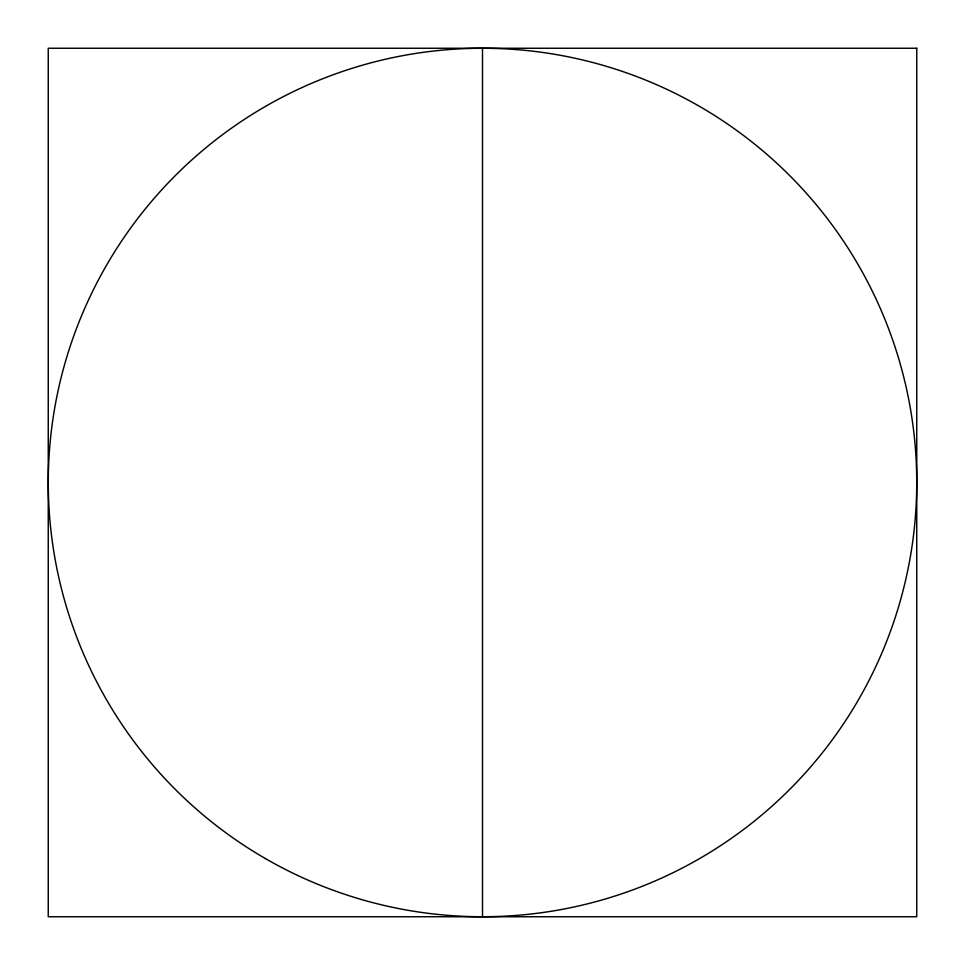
<?xml version="1.0" encoding="UTF-8"?>
<svg xmlns="http://www.w3.org/2000/svg" width="965" height="965" viewBox="0 0 965 965"><rect width="100%" height="100%" fill="white"/><g stroke="black" fill="none" stroke-linecap="round" stroke-linejoin="round"><path stroke-width="1.45" d="M482.5 48.25L482.5 916.75M916.75 48.25L48.25 48.25L48.25 916.75L916.75 916.75L916.75 48.25M265.387 858.561A434.238 434.238 0 0 0 916.738 482.5A434.238 434.238 0 0 0 265.387 106.439A434.238 434.238 0 0 0 265.387 858.561"/></g></svg>
